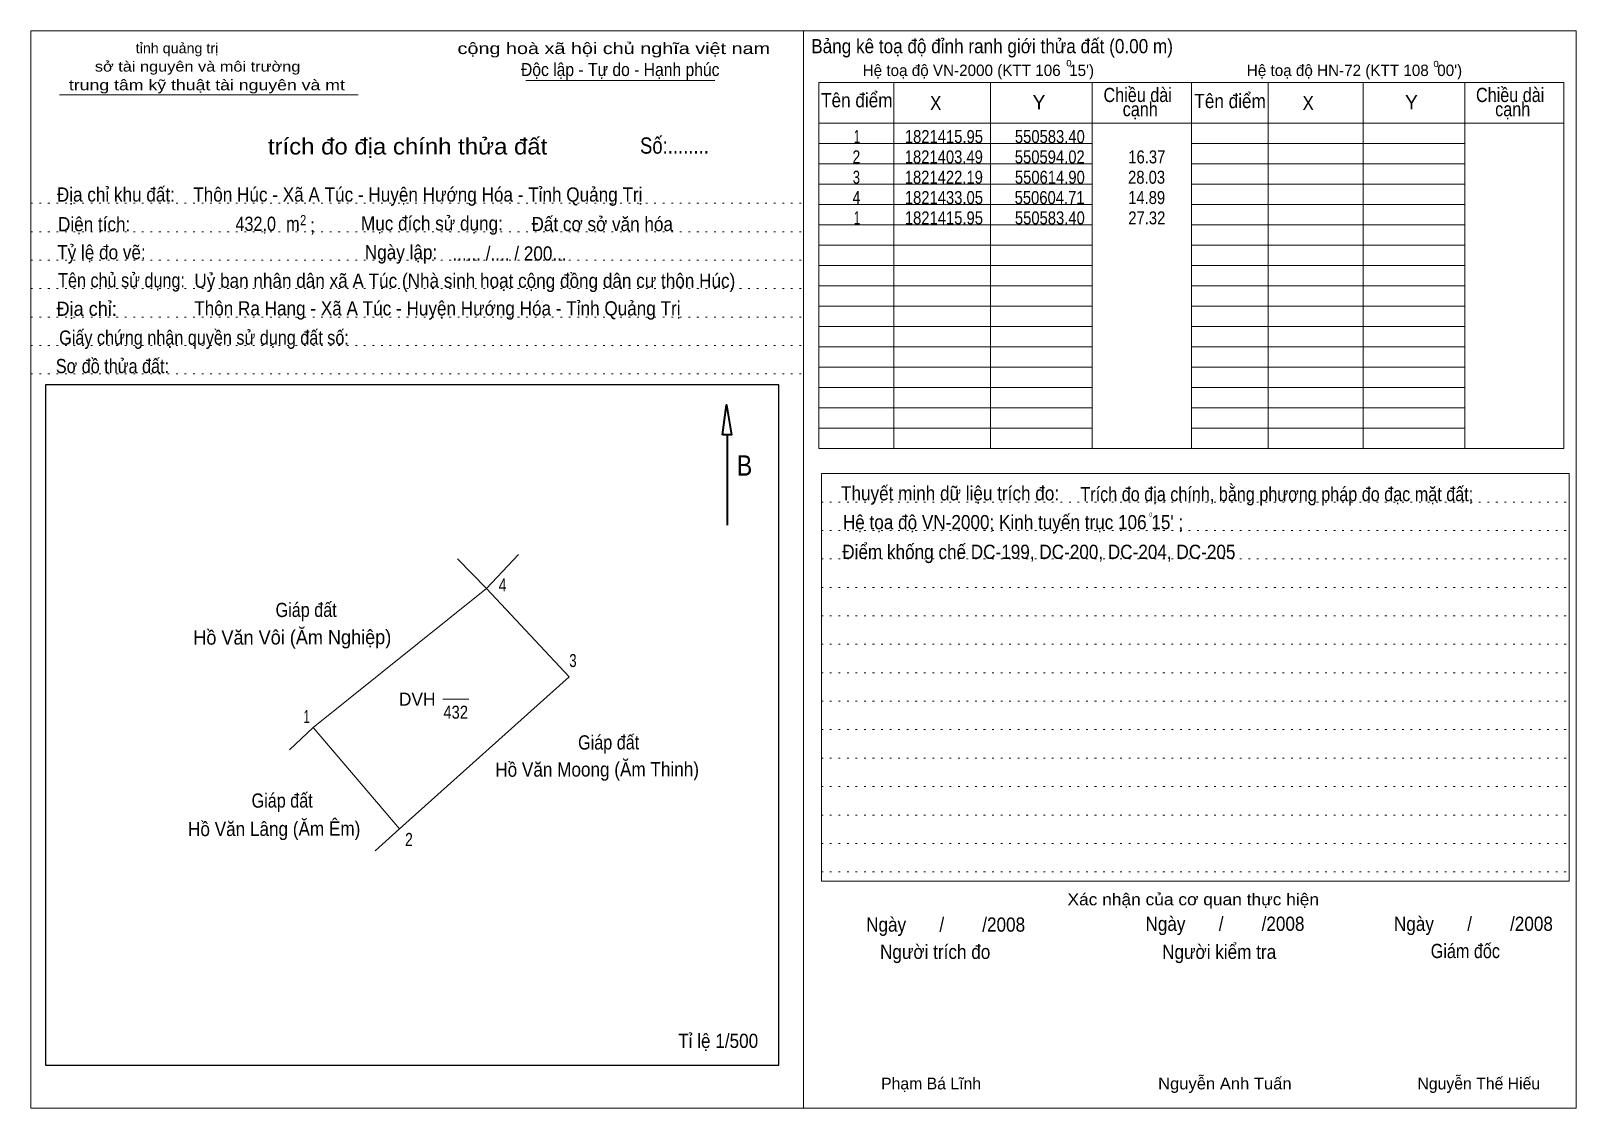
# Model space of a CAD drawing. Header units: metres. Extents: x 550549 to 550739, y 1821369 to 1821502.
import ezdxf
from ezdxf.enums import TextEntityAlignment as Align

# ---------------------------------------------------------------- set-up
doc = ezdxf.new("R2010")
doc.units = ezdxf.units.M
doc.header["$LTSCALE"] = 0.7
doc.linetypes.add('DOTTED', pattern=[1.5, 0.3, -1.2])
for name, color, linetype, lineweight in [('1', 7, 'DOTTED', 13), ('10', 7, 'Continuous', 13), ('13', 7, 'Continuous', 13), ('2', 7, 'Continuous', 13)]:
    doc.layers.add(name, color=color, linetype=linetype, lineweight=lineweight)
for name, color, linetype in [('23', 7, 'Continuous'), ('30', 7, 'Continuous'), ('32', 7, 'Continuous'), ('51', 7, 'Continuous'), ('62', 7, 'Continuous')]:
    doc.layers.add(name, color=color, linetype=linetype)

msp = doc.modelspace()

# ---------------------------------------------------------------- linework, layer by layer
at = {"layer": '1'}
for p, q in [((550548.7, 1821480.44), (550643.7, 1821480.44)), ((550548.7, 1821476.94), (550643.7, 1821476.94)), ((550548.7, 1821473.44), (550643.7, 1821473.44)), ((550548.7, 1821469.94), (550643.7, 1821469.94)), ((550548.7, 1821466.44), (550643.7, 1821466.44)), ((550548.7, 1821462.94), (550643.7, 1821462.94)), ((550548.7, 1821459.44), (550643.7, 1821459.44)), ((550645.9, 1821443.69), (550737.85, 1821443.69)), ((550645.9, 1821440.19), (550737.85, 1821440.19)), ((550645.9, 1821436.69), (550737.85, 1821436.69)), ((550645.9, 1821433.19), (550737.85, 1821433.19)), ((550645.9, 1821429.69), (550737.85, 1821429.69)), ((550645.9, 1821426.19), (550737.85, 1821426.19)), ((550645.9, 1821422.69), (550737.85, 1821422.69)), ((550645.9, 1821419.19), (550737.85, 1821419.19)), ((550645.9, 1821415.69), (550737.85, 1821415.69)), ((550645.9, 1821412.19), (550737.85, 1821412.19)), ((550645.9, 1821408.69), (550737.85, 1821408.69)), ((550645.9, 1821405.19), (550737.85, 1821405.19)), ((550645.9, 1821401.69), (550737.85, 1821401.69)), ((550645.9, 1821398.19), (550737.85, 1821398.19))]:
    msp.add_line(p, q, dxfattribs=at)
at = {"layer": '1', "linetype": 'Continuous'}
for points in [[(550643.7, 1821501.64), (550548.7, 1821501.64), (550548.7, 1821369.14), (550643.7, 1821369.14)], [(550738.7, 1821501.64), (550643.7, 1821501.64), (550643.7, 1821369.14), (550738.7, 1821369.14)]]:
    msp.add_lwpolyline(points, close=True, dxfattribs=at)
at = {"layer": '10'}
for p, q in [((550608.66, 1821437.23), (550604.71, 1821433.05)), ((550604.71, 1821433.05), (550601.14, 1821436.7)), ((550583.4, 1821415.95), (550604.71, 1821433.05)), ((550583.4, 1821415.95), (550580.49, 1821413.21)), ((550594.02, 1821403.49), (550583.4, 1821415.95)), ((550591.05, 1821400.77), (550594.02, 1821403.49))]:
    msp.add_line(p, q, dxfattribs=at)
msp.add_lwpolyline([(550604.71, 1821433.05), (550614.9, 1821422.19), (550594.02, 1821403.49)], dxfattribs=at)
at = {"layer": '13'}
msp.add_line((550599.35, 1821419.44), (550602.55, 1821419.44), dxfattribs=at)
at = {"layer": '2'}
for p, q in [((550609.55, 1821495.54), (550632.8, 1821495.54)), ((550654.8, 1821450.29), (550654.8, 1821495.34)), ((550666.7, 1821450.29), (550666.7, 1821495.34)), ((550679.2, 1821495.34), (550679.2, 1821450.29)), ((550700.85, 1821450.29), (550700.85, 1821495.34)), ((550712.5, 1821450.29), (550712.5, 1821495.34)), ((550725, 1821495.34), (550725, 1821450.29)), ((550552.2, 1821493.79), (550588.95, 1821493.79)), ((550645.6, 1821490.29), (550691.4, 1821490.29)), ((550691.4, 1821490.29), (550737.2, 1821490.29)), ((550645.6, 1821487.79), (550679.2, 1821487.79)), ((550691.4, 1821487.79), (550725, 1821487.79)), ((550645.6, 1821485.29), (550679.2, 1821485.29)), ((550691.4, 1821485.29), (550725, 1821485.29)), ((550645.6, 1821482.79), (550679.2, 1821482.79)), ((550691.4, 1821482.79), (550725, 1821482.79)), ((550645.6, 1821480.29), (550679.2, 1821480.29)), ((550691.4, 1821480.29), (550725, 1821480.29)), ((550645.6, 1821477.79), (550679.2, 1821477.79)), ((550691.4, 1821477.79), (550725, 1821477.79)), ((550645.6, 1821475.29), (550679.2, 1821475.29)), ((550691.4, 1821475.29), (550725, 1821475.29)), ((550645.6, 1821472.79), (550679.2, 1821472.79)), ((550691.4, 1821472.79), (550725, 1821472.79)), ((550645.6, 1821470.29), (550679.2, 1821470.29)), ((550691.4, 1821470.29), (550725, 1821470.29)), ((550645.6, 1821467.79), (550679.2, 1821467.79)), ((550691.4, 1821467.79), (550725, 1821467.79)), ((550645.6, 1821465.29), (550679.2, 1821465.29)), ((550691.4, 1821465.29), (550725, 1821465.29)), ((550645.6, 1821462.79), (550679.2, 1821462.79)), ((550691.4, 1821462.79), (550725, 1821462.79)), ((550645.6, 1821460.29), (550679.2, 1821460.29)), ((550691.4, 1821460.29), (550725, 1821460.29)), ((550645.6, 1821457.79), (550679.2, 1821457.79)), ((550691.4, 1821457.79), (550725, 1821457.79)), ((550645.6, 1821455.29), (550679.2, 1821455.29)), ((550691.4, 1821455.29), (550725, 1821455.29)), ((550645.6, 1821452.79), (550679.2, 1821452.79)), ((550691.4, 1821452.79), (550725, 1821452.79))]:
    msp.add_line(p, q, dxfattribs=at)
at = {"layer": '2', "lineweight": 35}
msp.add_line((550634.35, 1821440.84), (550634.35, 1821451.94), dxfattribs=at)
at = {"layer": '2'}
for points in [[(550645.6, 1821495.29), (550691.4, 1821495.29), (550691.4, 1821450.29), (550645.6, 1821450.29)], [(550691.4, 1821495.29), (550737.2, 1821495.29), (550737.2, 1821450.29), (550691.4, 1821450.29)], [(550645.9, 1821447.19), (550737.85, 1821447.19), (550737.85, 1821397.04), (550645.9, 1821397.04)]]:
    msp.add_lwpolyline(points, close=True, dxfattribs=at)
at = {"layer": '2', "lineweight": 25}
msp.add_lwpolyline([(550550.5, 1821374.44), (550640.65, 1821374.44), (550640.65, 1821458.09), (550550.5, 1821458.09)], close=True, dxfattribs=at)
at = {"layer": '2', "lineweight": 35}
msp.add_lwpolyline([(550633.75, 1821451.94), (550634.25, 1821455.64), (550634.85, 1821451.94)], close=True, dxfattribs=at)

# ---------------------------------------------------------------- texts
at = {"layer": '13'}
msp.add_text('DVH', height=1.6, dxfattribs=at).set_placement((550598.46, 1821418.64), align=Align.RIGHT)
at = {"layer": '13', "width": 0.85}
msp.add_text('432', height=1.6, dxfattribs=at).set_placement((550600.935, 1821417.04), align=Align.CENTER)
at = {"layer": '2'}
for s, height, width, p in [('tỉnh quảng trị', 1.25, 1.05, (550566.665, 1821498.89)), ('cộng hoà xã hội chủ nghĩa việt nam', 1.4, 1.3, (550620.375, 1821498.79)), ('Bảng kê toạ độ đỉnh ranh giới thửa đất (0.00 m)', 1.75, 0.9, (550666.89, 1821498.89)), ('sở tài nguyên và môi trường', 1.25, 1.2, (550569.2, 1821496.64)), ('Độc lập - Tự do - Hạnh phúc', 1.6, 0.9, (550621.165, 1821496.09)), ('o', 0.9999, 0.9, (550676.335, 1821497.29)), ('o', 0.9999, 0.9, (550721.485, 1821497.19)), ('trung tâm kỹ thuật tài nguyên và mt', 1.3, 1.25, (550570.34, 1821494.34)), ('Tên điểm', 1.75, 0.9, (550650.255, 1821492.24)), ('Chiều dài ', 1.75, 0.85, (550685.07, 1821492.89)), ('Tên điểm', 1.75, 0.9, (550696.155, 1821492.14)), ('Chiều dài ', 1.75, 0.85, (550730.87, 1821492.89)), ('X ', 1.75, 0.9, (550660.25, 1821491.89)), ('cạnh', 1.75, 0.85, (550685.105, 1821491.14)), ('X ', 1.75, 0.9, (550706.05, 1821491.89)), ('cạnh', 1.75, 0.85, (550730.905, 1821491.14)), ('trích đo địa chính thửa đất', 2, 1.1, (550595.02, 1821486.44)), ('Số:........', 2, 0.85, (550627.83, 1821486.54)), ('Địa chỉ khu đất:', 1.75, 0.9, (550559.15, 1821480.64)), ('Thôn Húc - Xã A Túc - Huyện Hướng Hóa - Tỉnh Quảng Trị', 1.75, 0.9, (550596.28, 1821480.64)), ('Diện tích:', 1.75, 0.9, (550556.48, 1821476.99)), ('432,0', 1.75, 0.85, (550576.345, 1821477.04)), ('2', 1.25, 0.8, (550582.18, 1821477.74)), ('Mục đích sử dụng:', 1.75, 0.9, (550598.01, 1821477.09)), ('Đất cơ sở văn hóa', 1.75, 0.9, (550618.955, 1821477.01)), (' m ', 1.75, 0.85, (550580.915, 1821477.04)), ('Tỷ lệ đo vẽ:', 1.75, 0.9, (550557.375, 1821473.54)), ('Ngày lập:', 1.75, 0.9, (550594.21, 1821473.54)), ('...... /.... / 200...', 1.75, 0.9, (550607.555, 1821473.39)), ('Tên chủ sử dụng:', 1.75, 0.85, (550559.845, 1821470.09)), ('Uỷ ban nhân dân xã A Túc (Nhà sinh hoạt cộng đồng dân cư thôn Húc)', 1.75, 0.9, (550602.055, 1821470.04)), ('Địa chỉ:', 1.75, 0.95, (550555.56, 1821466.59)), ('Thôn Ra Hang - Xã A Túc - Huyện Hướng Hóa - Tỉnh Quảng Trị', 1.75, 0.9, (550598.68, 1821466.64)), ('Giấy chứng nhận quyền sử dụng đất số:', 1.75, 0.85, (550569.985, 1821463.04)), ('Sơ đồ thửa đất:', 1.75, 0.85, (550558.725, 1821459.54)), ('B', 2.5, 0.85, (550636.45, 1821446.94)), ('Thuyết minh dữ liệu trích đo:', 1.75, 0.9, (550661.72, 1821443.89)), ('Thuyết minh dữ liệu trích đo:', 1.75, 0.9, (550661.72, 1821443.89)), ('Trích đo địa chính, bằng phương pháp đo đạc mặt đất; ', 1.75, 0.85, (550702.175, 1821443.79)), ("Hệ tọa độ VN-2000; Kinh tuyến trục 106 15' ;", 1.75, 0.9, (550669.465, 1821440.34)), ('0', 0.5001, 0.85, (550686.405, 1821441.89)), ('Xác nhận của cơ quan thực hiện', 1.45, 1.1, (550691.625, 1821394.09)), ('Người kiểm tra', 1.75, 0.9, (550694.81, 1821387.49)), ('Giám đốc ', 1.75, 0.85, (550725.36, 1821387.59)), ('Người trích đo', 1.75, 0.9, (550659.89, 1821387.49)), ('Tỉ lệ 1/500', 1.75, 0.9, (550633.21, 1821376.54)), ('Nguyễn Anh Tuấn', 1.45, 1.05, (550695.51, 1821371.44))]:
    msp.add_text(s, height=height, dxfattribs=dict(at, width=width)).set_placement(p, align=Align.CENTER)
for s, height, p in [("Hệ toạ độ VN-2000 (KTT 106  15')", 1.4, (550665.2, 1821496.09)), ("Hệ toạ độ HN-72 (KTT 108  00')", 1.4, (550711.45, 1821496.09)), ('Y', 1.75, (550672.655, 1821491.99)), ('Y', 1.75, (550718.455, 1821491.99)), ('Phạm Bá Lĩnh', 1.45, (550659.385, 1821371.44)), ('Nguyễn Thế Hiếu', 1.45, (550726.735, 1821371.44))]:
    msp.add_text(s, height=height, dxfattribs=at).set_placement(p, align=Align.CENTER)
at = {"layer": '2', "width": 0.9}
for p in [(550651.4, 1821390.84), (550685.75, 1821390.94), (550716.3, 1821390.94)]:
    msp.add_text('Ngày       /        /2008', height=1.75, dxfattribs=at).set_placement(p)
at = {"layer": '23'}
msp.add_text(';', height=1.75, dxfattribs=at).set_placement((550583.3222, 1821476.89), align=Align.CENTER)
at = {"layer": '30'}
for s, width, p in [('1', 0.65, (550650.66, 1821487.84)), ('1821415.95', 0.85, (550665.77, 1821487.84)), ('550583.40', 0.85, (550678.29, 1821487.84)), ('550583.40', 0.85, (550678.29, 1821487.84)), ('2', 0.8, (550650.68, 1821485.34)), ('1821403.49', 0.85, (550665.76, 1821485.34)), ('550594.02', 0.85, (550678.28, 1821485.34)), ('16.37', 0.85, (550688.19, 1821485.34)), ('3', 0.75, (550650.65, 1821482.84)), ('1821422.19', 0.85, (550665.76, 1821482.84)), ('550614.90', 0.85, (550678.29, 1821482.84)), ('28.03', 0.85, (550688.16, 1821482.84)), ('4', 0.8, (550650.69, 1821480.34)), ('1821433.05', 0.85, (550665.77, 1821480.34)), ('550604.71', 0.85, (550678.26, 1821480.34)), ('14.89', 0.85, (550688.17, 1821480.34)), ('1', 0.65, (550650.66, 1821477.84)), ('1821415.95', 0.85, (550665.77, 1821477.84)), ('550583.40', 0.85, (550678.29, 1821477.84)), ('27.32', 0.85, (550688.19, 1821477.84))]:
    msp.add_text(s, height=1.6, dxfattribs=dict(at, width=width)).set_placement(p, align=Align.RIGHT)
at = {"layer": '32'}
for s, width, p in [('4', 0.8, (550606.695, 1821432.69)), ('3', 0.75, (550615.35, 1821423.39)), ('1', 0.65, (550582.605, 1821416.49)), ('2', 0.8, (550595.19, 1821401.39))]:
    msp.add_text(s, height=1.6, dxfattribs=dict(at, width=width)).set_placement(p, align=Align.CENTER)
at = {"layer": '51', "width": 0.9}
msp.add_text('Điểm khống chế DC-199, DC-200, DC-204, DC-205', height=1.75, dxfattribs=at).set_placement((550672.64, 1821436.69), align=Align.CENTER)
at = {"layer": '62'}
for s, width, p in [('Giáp đất ', 0.85, (550582.8224, 1821429.5523)), ('Hồ Văn Vôi (Ăm Nghiệp)', 0.95, (550580.8424, 1821426.1759)), ('Giáp đất ', 0.85, (550620.0224, 1821413.2523)), ('Hồ Văn Moong (Ăm Thinh)', 0.9, (550618.3274, 1821409.9288)), ('Giáp đất ', 0.85, (550579.8724, 1821406.1023)), ('Hồ Văn Lâng (Ăm Êm)', 0.9, (550578.6174, 1821402.6226))]:
    msp.add_text(s, height=1.75, rotation=0.172, dxfattribs=dict(at, width=width)).set_placement(p, align=Align.CENTER)

doc.saveas('drawing.dxf')
